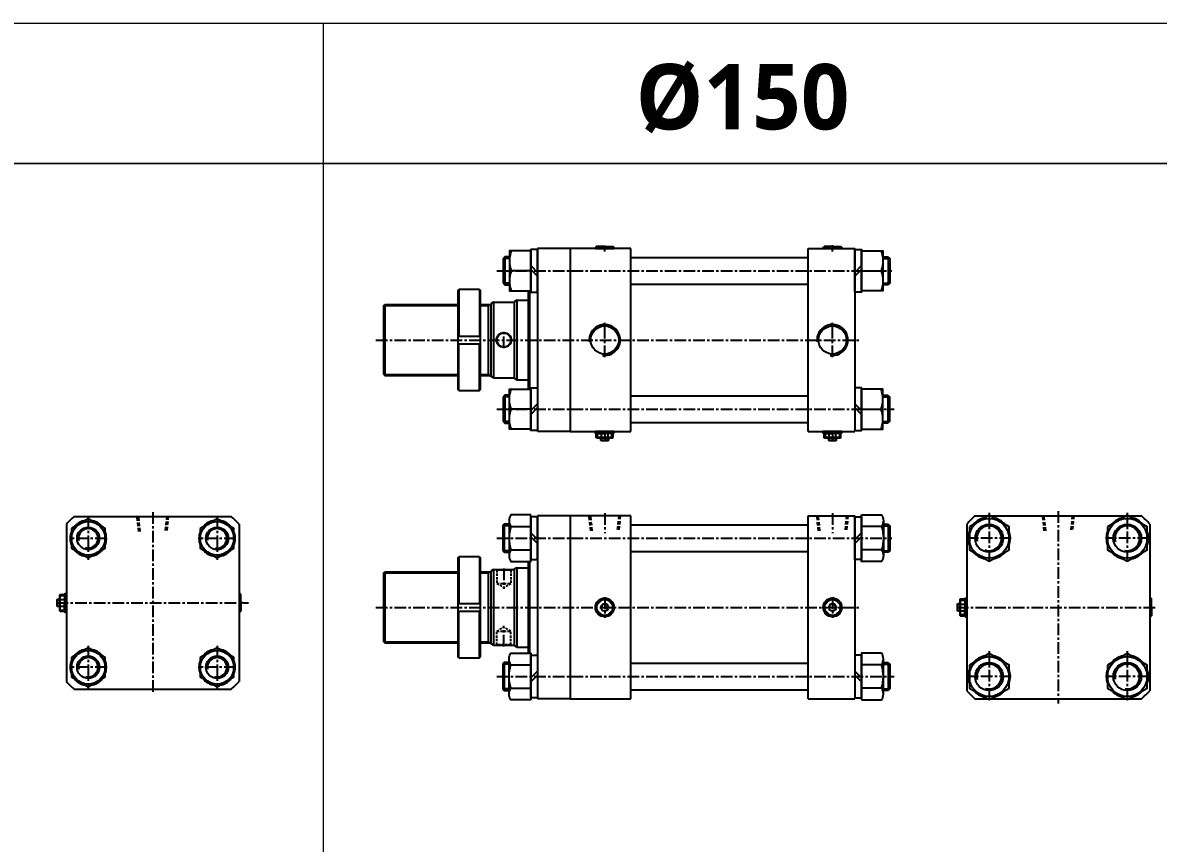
# Model space of a CAD drawing. Extents: x -819 to 29893, y -8942 to 9886.
# Drawn here: x 777 to 1993, y 878 to 1756 of the extents above; entities that cross this region are included whole.
import ezdxf

# ---------------------------------------------------------------- set-up
doc = ezdxf.new("R2010")
doc.units = 0
doc.header["$LTSCALE"] = 10
doc.header["$MEASUREMENT"] = 0
doc.linetypes.add('CENTER', pattern=[2, 1.25, -0.25, 0.25, -0.25])
doc.linetypes.add('HIDDEN', pattern=[0.375, 0.25, -0.125])
doc.layers.get('0').update_dxf_attribs({"linetype": 'CONTINUOUS'})
doc.layers.add('ML', color=7, linetype='CONTINUOUS')
doc.styles.add('문자', font='romans.shx')

msp = doc.modelspace()

# ---------------------------------------------------------------- linework, layer by layer
at = {"layer": 'ML'}
for p, q in [((1328.1, 1514.2), (1328.1, 1318.2)), ((1363.1, 1514.2), (1328.1, 1514.2)), ((1363.1, 1514.2), (1363.1, 1318.2)), ((1428.1, 1514.2), (1363.1, 1514.2)), ((1390.1, 1515.2), (1391.1, 1516.2)), ((1390.1, 1515.2), (1390.1, 1514.2)), ((1390.1, 1515.2), (1395.8, 1515.2)), ((1390.1, 1514.2), (1410.1, 1514.2)), ((1390.1, 1514.2), (1410.1, 1514.2)), ((1400.1, 1516.2), (1391.1, 1516.2)), ((1395.8, 1516.2), (1395.8, 1514.2)), ((1400.1, 1516.2), (1409.1, 1516.2)), ((1404.5, 1516.2), (1404.5, 1514.2)), ((1410.1, 1515.2), (1404.5, 1515.2)), ((1410.1, 1515.2), (1409.1, 1516.2)), ((1410.1, 1515.2), (1410.1, 1514.2)), ((1428.1, 1318.2), (1428.1, 1514.2)), ((1618.1, 1514.2), (1668.1, 1514.2)), ((1618.1, 1318.2), (1618.1, 1514.2)), ((1634.1, 1515.2), (1635.1, 1516.2)), ((1634.1, 1515.2), (1634.1, 1514.2)), ((1634.1, 1515.2), (1639.8, 1515.2)), ((1634.1, 1514.2), (1654.1, 1514.2)), ((1634.1, 1514.2), (1654.1, 1514.2)), ((1644.1, 1516.2), (1635.1, 1516.2)), ((1639.8, 1516.2), (1639.8, 1514.2)), ((1644.1, 1516.2), (1653.1, 1516.2)), ((1648.5, 1516.2), (1648.5, 1514.2)), ((1654.1, 1515.2), (1648.5, 1515.2)), ((1654.1, 1515.2), (1653.1, 1516.2)), ((1654.1, 1515.2), (1654.1, 1514.2)), ((1668.1, 1514.2), (1668.1, 1318.2)), ((1293, 1505.2), (1291.3, 1503.5)), ((1291.3, 1503.5), (1291.3, 1476.9)), ((1298.1, 1505.2), (1293, 1505.2)), ((1293, 1505.2), (1293, 1475.2)), ((1698.6, 1505.2), (1703.8, 1505.2)), ((1703.8, 1505.2), (1705.5, 1503.5)), ((1703.8, 1505.2), (1703.8, 1475.2)), ((1705.5, 1503.5), (1705.5, 1476.9)), ((1320.9, 1490.2), (1300, 1490.2)), ((1320.9, 1495.8), (1328.1, 1488.6)), ((1320.9, 1491.8), (1328.1, 1484.6)), ((1675.3, 1495.8), (1668.1, 1488.6)), ((1675.3, 1491.8), (1668.1, 1484.6)), ((1675.3, 1490.2), (1696.3, 1490.2)), ((1291.3, 1476.9), (1293, 1475.2)), ((1293, 1475.2), (1298.1, 1475.2)), ((1703.8, 1475.2), (1698.6, 1475.2)), ((1705.5, 1476.9), (1703.8, 1475.2)), ((1242.9, 1469.2), (1243.9, 1470.2)), ((1242.9, 1469.2), (1242.9, 1363.2)), ((1243.9, 1470.2), (1243.9, 1420.2)), ((1265.9, 1470.2), (1243.9, 1470.2)), ((1265.9, 1470.2), (1265.9, 1420.2)), ((1265.9, 1470.2), (1266.9, 1469.2)), ((1266.9, 1363.2), (1266.9, 1469.2)), ((1318.1, 1468.9), (1318.1, 1363.5)), ((1319.6, 1468.9), (1319.6, 1363.5)), ((1163.1, 1452.7), (1164.6, 1454.2)), ((1163.1, 1452.7), (1163.1, 1379.7)), ((1164.6, 1454.2), (1164.6, 1378.2)), ((1275.1, 1454.2), (1275.1, 1378.2)), ((1281.1, 1456.7), (1278.1, 1455)), ((1278.1, 1455), (1278.1, 1377.4)), ((1281.1, 1456.7), (1281.1, 1375.7)), ((1306.1, 1458.7), (1303.1, 1457)), ((1303.1, 1457), (1303.1, 1375.4)), ((1306.1, 1458.7), (1306.1, 1373.7)), ((1242.9, 1420.2), (1266.9, 1420.2)), ((1242.9, 1412.2), (1266.9, 1412.2)), ((1243.9, 1362.2), (1243.9, 1412.2)), ((1265.9, 1362.2), (1265.9, 1412.2)), ((1163.1, 1379.7), (1164.6, 1378.2)), ((1281.1, 1375.7), (1278.1, 1377.4)), ((1306.1, 1373.7), (1303.1, 1375.4)), ((1243.9, 1362.2), (1242.9, 1363.2)), ((1265.9, 1362.2), (1266.9, 1363.2)), ((1243.9, 1362.2), (1265.9, 1362.2)), ((1293, 1357.2), (1291.3, 1355.5)), ((1291.3, 1355.5), (1291.3, 1328.9)), ((1298.1, 1357.2), (1293, 1357.2)), ((1293, 1357.2), (1293, 1327.2)), ((1698.2, 1357.2), (1703.3, 1357.2)), ((1703.3, 1357.2), (1705, 1355.5)), ((1703.3, 1357.2), (1703.3, 1327.2)), ((1705, 1355.5), (1705, 1328.9)), ((1320.9, 1342.2), (1300, 1342.2)), ((1320.9, 1340.6), (1328.1, 1347.8)), ((1320.9, 1336.6), (1328.1, 1343.8)), ((1675.3, 1340.6), (1668.1, 1347.8)), ((1675.3, 1336.6), (1668.1, 1343.8)), ((1675.3, 1342.2), (1696.3, 1342.2)), ((1291.3, 1328.9), (1293, 1327.2)), ((1293, 1327.2), (1298.1, 1327.2)), ((1703.3, 1327.2), (1698.2, 1327.2)), ((1705, 1328.9), (1703.3, 1327.2)), ((1363.1, 1318.2), (1328.1, 1318.2)), ((1363.1, 1318.2), (1428.1, 1318.2)), ((1390.1, 1316.7), (1390.1, 1318.2)), ((1410.1, 1318.2), (1390.1, 1318.2)), ((1390.6, 1316.2), (1390.1, 1316.7)), ((1390.6, 1316.2), (1400.1, 1316.2)), ((1391.1, 1311.7), (1391.1, 1316.2)), ((1392.5, 1311.7), (1392.5, 1316.2)), ((1396.5, 1311.7), (1396.5, 1316.2)), ((1409.6, 1316.2), (1400.1, 1316.2)), ((1403.8, 1311.7), (1403.8, 1316.2)), ((1407.8, 1311.7), (1407.8, 1316.2)), ((1409.1, 1311.7), (1409.1, 1316.2)), ((1409.6, 1316.2), (1410.1, 1316.7)), ((1410.1, 1316.7), (1410.1, 1318.2)), ((1618.1, 1318.2), (1668.1, 1318.2)), ((1634.1, 1316.7), (1634.1, 1318.2)), ((1654.1, 1318.2), (1634.1, 1318.2)), ((1634.6, 1316.2), (1634.1, 1316.7)), ((1634.6, 1316.2), (1644.1, 1316.2)), ((1635.1, 1311.7), (1635.1, 1316.2)), ((1636.5, 1311.7), (1636.5, 1316.2)), ((1640.5, 1311.7), (1640.5, 1316.2)), ((1653.6, 1316.2), (1644.1, 1316.2)), ((1647.8, 1311.7), (1647.8, 1316.2)), ((1651.8, 1311.7), (1651.8, 1316.2)), ((1653.1, 1311.7), (1653.1, 1316.2)), ((1653.6, 1316.2), (1654.1, 1316.7)), ((1654.1, 1316.7), (1654.1, 1318.2)), ((1391.6, 1311.2), (1391.1, 1311.7)), ((1409.1, 1311.7), (1391.1, 1311.7)), ((1400.1, 1311.2), (1391.6, 1311.2)), ((1396.1, 1308.7), (1396.1, 1311.2)), ((1404.1, 1308.7), (1396.1, 1308.7)), ((1396.7, 1308.2), (1396.1, 1308.7)), ((1403.6, 1308.2), (1396.7, 1308.2)), ((1408.6, 1311.2), (1400.1, 1311.2)), ((1404.1, 1308.7), (1403.6, 1308.2)), ((1404.1, 1311.2), (1404.1, 1308.7)), ((1408.6, 1311.2), (1409.1, 1311.7)), ((1635.6, 1311.2), (1635.1, 1311.7)), ((1653.1, 1311.7), (1635.1, 1311.7)), ((1644.1, 1311.2), (1635.6, 1311.2)), ((1640.1, 1308.7), (1640.1, 1311.2)), ((1648.1, 1308.7), (1640.1, 1308.7)), ((1640.7, 1308.2), (1640.1, 1308.7)), ((1647.6, 1308.2), (1640.7, 1308.2)), ((1652.6, 1311.2), (1644.1, 1311.2)), ((1648.1, 1308.7), (1647.6, 1308.2)), ((1648.1, 1311.2), (1648.1, 1308.7)), ((1652.6, 1311.2), (1653.1, 1311.7)), ((823.4, 1219), (823.4, 1094.9)), ((831.9, 1227.4), (1000, 1227.4)), ((1008.4, 1219), (1008.4, 1094.9)), ((1292.5, 1219), (1290.8, 1217.3)), ((1290.8, 1217.3), (1290.8, 1190.7)), ((1297.6, 1219), (1292.5, 1219)), ((1292.5, 1219), (1292.5, 1189)), ((1297.6, 1222.8), (1297.6, 1185.2)), ((1299.6, 1216.6), (1320.9, 1216.6)), ((1363.1, 1228), (1328.1, 1228)), ((1328.1, 1228), (1328.1, 1032)), ((1363.1, 1228), (1363.1, 1032)), ((1428.1, 1228), (1363.1, 1228)), ((1428.1, 1032), (1428.1, 1228)), ((1618.1, 1032), (1618.1, 1228)), ((1618.1, 1228), (1668.1, 1228)), ((1668.1, 1228), (1668.1, 1032)), ((1696.7, 1216.6), (1675.3, 1216.6)), ((1698.6, 1222.8), (1698.6, 1185.2)), ((1698.6, 1219), (1703.8, 1219)), ((1703.8, 1219), (1705.5, 1217.3)), ((1703.8, 1219), (1703.8, 1189)), ((1705.5, 1217.3), (1705.5, 1190.7)), ((1787.9, 1219.2), (1787.9, 1040.8)), ((1796.7, 1228), (1975.1, 1228)), ((1983.9, 1219.2), (1983.9, 1040.8)), ((1320.9, 1209.7), (1328.1, 1202.5)), ((1320.9, 1205.6), (1328.1, 1198.4)), ((1675.3, 1209.7), (1668.1, 1202.5)), ((1675.3, 1205.6), (1668.1, 1198.4)), ((1242.9, 1183), (1243.9, 1184)), ((1242.9, 1183), (1242.9, 1077)), ((1243.9, 1184), (1243.9, 1134)), ((1265.9, 1184), (1243.9, 1184)), ((1265.9, 1184), (1265.9, 1134)), ((1265.9, 1184), (1266.9, 1183)), ((1266.9, 1077), (1266.9, 1183)), ((1290.8, 1190.7), (1292.5, 1189)), ((1292.5, 1189), (1297.6, 1189)), ((1299.6, 1191.5), (1320.9, 1191.5)), ((1696.7, 1191.5), (1675.3, 1191.5)), ((1703.8, 1189), (1698.6, 1189)), ((1705.5, 1190.7), (1703.8, 1189)), ((1163.1, 1166.5), (1164.6, 1168)), ((1164.6, 1168), (1164.6, 1092)), ((1275.1, 1168), (1275.1, 1092)), ((1281.1, 1170.5), (1278.1, 1168.8)), ((1278.1, 1168.8), (1278.1, 1091.3)), ((1281.1, 1170.5), (1281.1, 1089.5)), ((1306.1, 1172.5), (1303.1, 1170.8)), ((1303.1, 1170.8), (1303.1, 1089.3)), ((1306.1, 1172.5), (1306.1, 1087.5)), ((1318.1, 1179), (1318.1, 1081.1)), ((1319.6, 1179), (1319.6, 1081.1)), ((1163.1, 1166.5), (1163.1, 1093.5)), ((816.4, 1143.4), (816.9, 1143.9)), ((816.9, 1143.9), (821.4, 1143.9)), ((816.9, 1125.9), (816.9, 1143.9)), ((821.4, 1144.4), (821.9, 1144.9)), ((821.4, 1144.4), (821.4, 1134.9)), ((821.9, 1144.9), (823.4, 1144.9)), ((823.4, 1124.9), (823.4, 1144.9)), ((1008.4, 1144.9), (1008.4, 1124.9)), ((1008.4, 1144.9), (1008.4, 1124.9)), ((1008.4, 1144.9), (1008.4, 1124.9)), ((1009.4, 1144.9), (1008.4, 1144.9)), ((1009.4, 1144.9), (1010.4, 1143.9)), ((1009.4, 1144.9), (1009.4, 1139.2)), ((1010.4, 1134.9), (1010.4, 1143.9)), ((813.4, 1138.3), (814, 1138.9)), ((813.4, 1131.4), (813.4, 1138.3)), ((814, 1130.9), (813.4, 1131.4)), ((814, 1130.9), (814, 1138.9)), ((814, 1138.9), (816.4, 1138.9)), ((816.4, 1134.9), (816.4, 1143.4)), ((816.4, 1126.4), (816.4, 1134.9)), ((816.9, 1142.6), (821.4, 1142.6)), ((816.9, 1138.5), (821.4, 1138.5)), ((821.4, 1125.4), (821.4, 1134.9)), ((823.4, 1142.9), (823.4, 1126.9)), ((1010.4, 1139.2), (1008.4, 1139.2)), ((1010.4, 1134.9), (1010.4, 1125.9)), ((1242.9, 1134), (1266.9, 1134)), ((1396.5, 1137.7), (1392.5, 1133.6)), ((1403.8, 1137.7), (1407.8, 1133.6)), ((1640.5, 1137.7), (1636.5, 1133.6)), ((1647.8, 1137.7), (1651.8, 1133.6)), ((1777.9, 1133.5), (1778.5, 1134)), ((1777.9, 1126.6), (1777.9, 1133.5)), ((1778.5, 1126), (1778.5, 1134)), ((1778.5, 1134), (1780.9, 1134)), ((1780.9, 1138.5), (1781.4, 1139)), ((1780.9, 1130), (1780.9, 1138.5)), ((1781.4, 1139), (1785.9, 1139)), ((1781.4, 1121), (1781.4, 1139)), ((1781.4, 1137.7), (1785.9, 1137.7)), ((1781.4, 1133.6), (1785.9, 1133.6)), ((1785.9, 1139.5), (1786.4, 1140)), ((1785.9, 1139.5), (1785.9, 1130)), ((1786.4, 1140), (1787.9, 1140)), ((1787.9, 1120), (1787.9, 1140)), ((1787.9, 1138), (1787.9, 1122)), ((1983.9, 1140), (1983.9, 1120)), ((1983.9, 1140), (1983.9, 1120)), ((1983.9, 1140), (1983.9, 1120)), ((1984.9, 1140), (1983.9, 1140)), ((1985.9, 1134.4), (1983.9, 1134.4)), ((1984.9, 1140), (1985.9, 1139)), ((1984.9, 1140), (1984.9, 1134.4)), ((1985.9, 1130), (1985.9, 1139)), ((816.4, 1130.9), (814, 1130.9)), ((816.4, 1126.4), (816.9, 1125.9)), ((816.9, 1131.3), (821.4, 1131.3)), ((816.9, 1127.2), (821.4, 1127.2)), ((816.9, 1125.9), (821.4, 1125.9)), ((821.4, 1125.4), (821.9, 1124.9)), ((821.9, 1124.9), (823.4, 1124.9)), ((1010.4, 1130.5), (1008.4, 1130.5)), ((1009.4, 1124.9), (1008.4, 1124.9)), ((1009.4, 1124.9), (1009.4, 1130.5)), ((1009.4, 1124.9), (1010.4, 1125.9)), ((1242.9, 1126), (1266.9, 1126)), ((1243.9, 1076), (1243.9, 1126)), ((1265.9, 1076), (1265.9, 1126)), ((1392.5, 1126.4), (1396.5, 1122.3)), ((1407.8, 1126.4), (1403.8, 1122.3)), ((1636.5, 1126.4), (1640.5, 1122.3)), ((1651.8, 1126.4), (1647.8, 1122.3)), ((1778.5, 1126), (1777.9, 1126.6)), ((1780.9, 1126), (1778.5, 1126)), ((1780.9, 1121.5), (1780.9, 1130)), ((1780.9, 1121.5), (1781.4, 1121)), ((1781.4, 1126.4), (1785.9, 1126.4)), ((1781.4, 1122.3), (1785.9, 1122.3)), ((1781.4, 1121), (1785.9, 1121)), ((1785.9, 1120.5), (1785.9, 1130)), ((1785.9, 1120.5), (1786.4, 1120)), ((1786.4, 1120), (1787.9, 1120)), ((1985.9, 1125.7), (1983.9, 1125.7)), ((1984.9, 1120), (1983.9, 1120)), ((1984.9, 1120), (1984.9, 1125.7)), ((1984.9, 1120), (1985.9, 1121)), ((1985.9, 1130), (1985.9, 1121)), ((1163.1, 1093.5), (1164.6, 1092)), ((1281.1, 1089.5), (1278.1, 1091.3)), ((1306.1, 1087.5), (1303.1, 1089.3)), ((1243.9, 1076), (1242.9, 1077)), ((1243.9, 1076), (1265.9, 1076)), ((1265.9, 1076), (1266.9, 1077)), ((1292.5, 1071), (1290.8, 1069.3)), ((1297.6, 1071), (1292.5, 1071)), ((1292.5, 1071), (1292.5, 1041)), ((1297.6, 1037.2), (1297.6, 1074.8)), ((1698.6, 1037.2), (1698.6, 1074.8)), ((1698.6, 1071), (1703.8, 1071)), ((1703.8, 1071), (1703.8, 1041)), ((1703.8, 1071), (1705.5, 1069.3)), ((1290.8, 1069.3), (1290.8, 1042.7)), ((1299.6, 1068.6), (1320.9, 1068.6)), ((1320.9, 1054.5), (1328.1, 1061.7)), ((1675.3, 1054.5), (1668.1, 1061.7)), ((1696.7, 1068.6), (1675.3, 1068.6)), ((1705.5, 1069.3), (1705.5, 1042.7)), ((1320.9, 1050.4), (1328.1, 1057.6)), ((1675.3, 1050.4), (1668.1, 1057.6)), ((1290.8, 1042.7), (1292.5, 1041)), ((1292.5, 1041), (1297.6, 1041)), ((1299.6, 1043.5), (1320.9, 1043.5)), ((1696.7, 1043.5), (1675.3, 1043.5)), ((1703.8, 1041), (1698.6, 1041)), ((1705.5, 1042.7), (1703.8, 1041)), ((1363.1, 1032), (1328.1, 1032)), ((1363.1, 1032), (1428.1, 1032)), ((1618.1, 1032), (1668.1, 1032)), ((1796.7, 1032), (1975.1, 1032))]:
    msp.add_line(p, q, dxfattribs=at)
at = {"layer": 'ML', "color": 2}
for p, q in [((1390.6, 1515.7), (1390.6, 1514.2)), ((1397.7, 1514.2), (1395.8, 1516.2)), ((1402.6, 1514.2), (1404.5, 1516.2)), ((1409.6, 1515.7), (1409.6, 1514.2)), ((1634.6, 1515.7), (1634.6, 1514.2)), ((1641.7, 1514.2), (1639.8, 1516.2)), ((1646.6, 1514.2), (1648.5, 1516.2)), ((1653.6, 1515.7), (1653.6, 1514.2)), ((1298.1, 1503.5), (1291.3, 1503.5)), ((1698.6, 1503.5), (1705.5, 1503.5)), ((1298.1, 1476.9), (1291.3, 1476.9)), ((1698.6, 1476.9), (1705.5, 1476.9)), ((1275.1, 1453.2), (1276.9, 1454.2)), ((1275.1, 1379.2), (1276.9, 1378.2)), ((1298.1, 1355.5), (1291.3, 1355.5)), ((1698.2, 1355.5), (1705, 1355.5)), ((1298.1, 1328.9), (1291.3, 1328.9)), ((1698.2, 1328.9), (1705, 1328.9)), ((1390.6, 1316.2), (1390.6, 1318.2)), ((1409.6, 1316.2), (1409.6, 1318.2)), ((1634.6, 1316.2), (1634.6, 1318.2)), ((1653.6, 1316.2), (1653.6, 1318.2)), ((1396.7, 1308.2), (1396.7, 1311.2)), ((1403.6, 1308.2), (1403.6, 1311.2)), ((1640.7, 1308.2), (1640.7, 1311.2)), ((1647.6, 1308.2), (1647.6, 1311.2)), ((1297.6, 1217.3), (1290.8, 1217.3)), ((1698.6, 1217.3), (1705.5, 1217.3)), ((1297.6, 1190.7), (1290.8, 1190.7)), ((1698.6, 1190.7), (1705.5, 1190.7)), ((1275.1, 1167), (1276.9, 1168)), ((821.4, 1144.4), (823.4, 1144.4)), ((1009.9, 1144.4), (1008.4, 1144.4)), ((813.4, 1138.3), (816.4, 1138.3)), ((813.4, 1131.4), (816.4, 1131.4)), ((1008.4, 1137.3), (1010.4, 1139.2)), ((1008.4, 1132.5), (1010.4, 1130.5)), ((1777.9, 1133.5), (1780.9, 1133.5)), ((1785.9, 1139.5), (1787.9, 1139.5)), ((1985.4, 1139.5), (1983.9, 1139.5)), ((1983.9, 1132.4), (1985.9, 1134.4)), ((821.4, 1125.4), (823.4, 1125.4)), ((1009.9, 1125.4), (1008.4, 1125.4)), ((1777.9, 1126.6), (1780.9, 1126.6)), ((1785.9, 1120.5), (1787.9, 1120.5)), ((1983.9, 1127.6), (1985.9, 1125.7)), ((1985.4, 1120.5), (1983.9, 1120.5)), ((1275.1, 1093), (1276.9, 1092)), ((1297.6, 1069.3), (1290.8, 1069.3)), ((1698.6, 1069.3), (1705.5, 1069.3)), ((1297.6, 1042.7), (1290.8, 1042.7)), ((1698.6, 1042.7), (1705.5, 1042.7))]:
    msp.add_line(p, q, dxfattribs=at)
at = {"layer": 'ML', "color": 1, "linetype": 'CENTER'}
for p, q in [((1400.1, 1510.9), (1400.1, 1517.4)), ((1644.1, 1510.9), (1644.1, 1517.6)), ((1284.5, 1490.2), (1707.8, 1490.2)), ((1292.1, 1407.4), (1292.1, 1425)), ((1400.1, 1397.9), (1400.1, 1434.5)), ((1644.1, 1397.9), (1644.1, 1434.5)), ((1154.9, 1416.2), (1673.1, 1416.2)), ((1284.5, 1342.2), (1710, 1342.2)), ((1400.1, 1319), (1400.1, 1307.7)), ((1644.1, 1319), (1644.1, 1307.6)), ((915.9, 1232), (915.9, 1037.8)), ((1400.1, 1230.7), (1400.1, 1209.5)), ((1644.1, 1230.7), (1644.1, 1209.5)), ((1811.9, 1231.1), (1811.9, 1176.9)), ((1885.9, 1232.9), (1885.9, 1027.1)), ((1959.9, 1231.1), (1959.9, 1176.9)), ((846.9, 1226.8), (846.9, 1180.9)), ((984.9, 1226.8), (984.9, 1180.9)), ((866.8, 1203.9), (827, 1203.9)), ((1004.8, 1203.9), (965, 1203.9)), ((1284.5, 1204), (1707.8, 1204)), ((1835.4, 1204), (1788.4, 1204)), ((1983.4, 1204), (1936.4, 1204)), ((1292.1, 1171.8), (1292.1, 1149.9)), ((812.9, 1134.9), (1018.7, 1134.9)), ((1012.4, 1134.9), (1008.4, 1134.9)), ((1400.1, 1141), (1400.1, 1119)), ((1644.1, 1141), (1644.1, 1119)), ((1154.9, 1130), (1673.1, 1130)), ((1777.4, 1130), (1990.6, 1130)), ((1292.1, 1088.3), (1292.1, 1110.2)), ((846.9, 1088.8), (846.9, 1042.9)), ((984.9, 1088.8), (984.9, 1042.9)), ((1811.9, 1083.1), (1811.9, 1028.9)), ((1959.9, 1083.1), (1959.9, 1028.9)), ((866.8, 1065.9), (827, 1065.9)), ((1004.8, 1065.9), (965, 1065.9)), ((1284.5, 1056), (1710, 1056)), ((1835.4, 1056), (1788.4, 1056)), ((1983.4, 1056), (1936.4, 1056))]:
    msp.add_line(p, q, dxfattribs=at)
at = {"layer": 'ML', "color": 7, "linetype": 'Continuous'}
for p, q in [((1428.1, 1504.5), (1618.1, 1504.5)), ((1428.1, 1475.9), (1618.1, 1475.9)), ((1164.6, 1454.2), (1242.9, 1454.2)), ((1266.9, 1454.2), (1278.1, 1454.2)), ((1281.1, 1456.7), (1303.1, 1456.7)), ((1306.1, 1458.7), (1318.1, 1458.7)), ((1164.6, 1378.2), (1242.9, 1378.2)), ((1266.9, 1378.2), (1278.1, 1378.2)), ((1281.1, 1375.7), (1303.1, 1375.7)), ((1306.1, 1373.7), (1318.1, 1373.7)), ((1428.1, 1356.5), (1618.1, 1356.5)), ((1428.1, 1327.9), (1618.1, 1327.9)), ((1428.1, 1218.3), (1618.1, 1218.3)), ((1428.1, 1189.7), (1618.1, 1189.7)), ((1164.6, 1168), (1242.9, 1168)), ((1266.9, 1168), (1278.1, 1168)), ((1281.1, 1170.5), (1303.1, 1170.5)), ((1306.1, 1172.5), (1318.1, 1172.5)), ((823.4, 1094.9), (823.4, 1050.8)), ((1008.4, 1094.9), (1008.4, 1050.8)), ((1164.6, 1092), (1242.9, 1092)), ((1266.9, 1092), (1278.1, 1092)), ((1281.1, 1089.5), (1303.1, 1089.5)), ((1306.1, 1087.5), (1318.1, 1087.5)), ((1428.1, 1070.3), (1618.1, 1070.3)), ((831.9, 1042.4), (1000, 1042.4)), ((1428.1, 1041.7), (1618.1, 1041.7))]:
    msp.add_line(p, q, dxfattribs=at)
at = {"layer": 'ML', "color": 2, "linetype": 'Continuous'}
for p, q in [((1163.6, 1453.2), (1242.9, 1453.2)), ((1266.9, 1453.2), (1275.1, 1453.2)), ((1163.6, 1379.2), (1242.9, 1379.2)), ((1266.9, 1379.2), (1275.1, 1379.2)), ((1163.6, 1167), (1242.9, 1167)), ((1266.9, 1167), (1275.1, 1167)), ((1163.6, 1093), (1242.9, 1093)), ((1266.9, 1093), (1275.1, 1093))]:
    msp.add_line(p, q, dxfattribs=at)
at = {"layer": 'ML', "color": 6, "linetype": 'HIDDEN', "ltscale": 1.5}
for p, q in [((900.9, 1211.4), (899.3, 1227.4)), ((902.5, 1211.4), (900.9, 1227.4)), ((930.9, 1227.4), (929.3, 1211.4)), ((932.5, 1227.4), (930.9, 1211.4)), ((1385.1, 1212), (1383.5, 1228)), ((1386.7, 1212), (1385.1, 1228)), ((1415.1, 1228), (1413.5, 1212)), ((1416.7, 1228), (1415.1, 1212)), ((1629.1, 1212), (1627.5, 1228)), ((1630.7, 1212), (1629.1, 1228)), ((1659.1, 1228), (1657.5, 1212)), ((1660.7, 1228), (1659.1, 1212)), ((1870.9, 1212), (1869.3, 1228)), ((1872.5, 1212), (1870.9, 1228)), ((1900.9, 1228), (1899.3, 1212)), ((1902.5, 1228), (1900.9, 1212))]:
    msp.add_line(p, q, dxfattribs=at)
at = {"layer": 'ML', "color": 6, "linetype": 'HIDDEN'}
for p, q in [((1284.1, 1170.5), (1284.6, 1170)), ((1284.6, 1170), (1284.6, 1155.5)), ((1299.6, 1170), (1284.6, 1170)), ((1300.1, 1170.5), (1299.6, 1170)), ((1299.6, 1170), (1299.6, 1155.5)), ((1284.6, 1155.5), (1299.6, 1155.5)), ((1284.6, 1155.5), (1292.1, 1151.2)), ((1299.6, 1155.5), (1292.1, 1151.2)), ((1284.6, 1104.5), (1292.1, 1108.9)), ((1299.6, 1104.5), (1292.1, 1108.9)), ((1284.6, 1104.5), (1299.6, 1104.5)), ((1284.6, 1090), (1284.6, 1104.5)), ((1299.6, 1090), (1299.6, 1104.5)), ((1284.1, 1089.5), (1284.6, 1090)), ((1299.6, 1090), (1284.6, 1090)), ((1300.1, 1089.5), (1299.6, 1090))]:
    msp.add_line(p, q, dxfattribs=at)
at = {"layer": 'ML', "const_width": 1.5}
for points in [[(6682.1, 1605.1), (6682.1, 1755.1), (150, 1755.1)], [(1098.7, 1755.1), (1098.7, 0)], [(0, 1605.1), (5247.5, 1605.1)]]:
    msp.add_lwpolyline(points, dxfattribs=at)
at = {"layer": 'ML'}
for points in [[(1300, 1511.5, 0.178633), (1300, 1490.2, 0.178633), (1300, 1468.9)], [(1696.3, 1511.5, -0.178633), (1696.3, 1490.2, -0.178633), (1696.3, 1468.9)], [(1300, 1320.9, -0.178633), (1300, 1342.2, -0.178633), (1300, 1363.5)], [(1696.3, 1320.9, 0.178633), (1696.3, 1342.2, 0.178633), (1696.3, 1363.5)], [(1320.9, 1229.1), (1299.6, 1229.1, 0.309401), (1299.6, 1216.6, 0.154701), (1299.6, 1191.5, 0.309401), (1299.6, 1179), (1320.9, 1179), (1320.9, 1229.1)], [(1675.3, 1229.1), (1696.7, 1229.1, -0.309401), (1696.7, 1216.6, -0.154701), (1696.7, 1191.5, -0.309401), (1696.7, 1179), (1675.3, 1179), (1675.3, 1229.1)], [(1320.9, 1031), (1299.6, 1031, -0.309401), (1299.6, 1043.5, -0.154701), (1299.6, 1068.6, -0.309401), (1299.6, 1081.1), (1320.9, 1081.1), (1320.9, 1031)], [(1675.3, 1031), (1696.7, 1031, 0.309401), (1696.7, 1043.5, 0.154701), (1696.7, 1068.6, 0.309401), (1696.7, 1081.1), (1675.3, 1081.1), (1675.3, 1031)]]:
    msp.add_lwpolyline(points, format="xyb", dxfattribs=at)
for points in [[(1320.9, 1511.5), (1298.1, 1511.5), (1298.1, 1468.9), (1320.9, 1468.9)], [(1675.3, 1511.5), (1698.2, 1511.5), (1698.2, 1468.9), (1675.3, 1468.9)], [(1320.9, 1320.9), (1298.1, 1320.9), (1298.1, 1363.5), (1320.9, 1363.5)], [(1675.3, 1320.9), (1698.2, 1320.9), (1698.2, 1363.5), (1675.3, 1363.5)]]:
    msp.add_lwpolyline(points, close=True, dxfattribs=at)
for points in [[(1328.1, 1467.3), (1328.1, 1513.1), (1320.9, 1513.1), (1320.9, 1467.3), (1328.1, 1467.3)], [(1668.1, 1467.3), (1668.1, 1513.1), (1675.3, 1513.1), (1675.3, 1467.3), (1668.1, 1467.3)], [(1328.1, 1365.1), (1328.1, 1319.3), (1320.9, 1319.3), (1320.9, 1365.1), (1328.1, 1365.1)], [(1668.1, 1365.1), (1668.1, 1319.3), (1675.3, 1319.3), (1675.3, 1365.1), (1668.1, 1365.1)], [(828.9, 1214.3), (828.9, 1193.5), (846.9, 1183.1), (864.9, 1193.5), (864.9, 1214.3), (846.9, 1224.7), (828.9, 1214.3)], [(966.9, 1214.3), (966.9, 1193.5), (984.9, 1183.1), (1002.9, 1193.5), (1002.9, 1214.3), (984.9, 1224.7), (966.9, 1214.3)], [(1328.1, 1181.1), (1328.1, 1226.9), (1320.9, 1226.9), (1320.9, 1181.1), (1328.1, 1181.1)], [(1668.1, 1181.1), (1668.1, 1226.9), (1675.3, 1226.9), (1675.3, 1181.1), (1668.1, 1181.1)], [(1790.7, 1216.3), (1790.7, 1191.7), (1811.9, 1179.5), (1833.2, 1191.7), (1833.2, 1216.3), (1811.9, 1228.6), (1790.7, 1216.3)], [(1938.7, 1216.3), (1938.7, 1191.7), (1959.9, 1179.5), (1981.2, 1191.7), (1981.2, 1216.3), (1959.9, 1228.6), (1938.7, 1216.3)], [(828.9, 1076.3), (828.9, 1055.5), (846.9, 1045.1), (864.9, 1055.5), (864.9, 1076.3), (846.9, 1086.7), (828.9, 1076.3)], [(966.9, 1076.3), (966.9, 1055.5), (984.9, 1045.1), (1002.9, 1055.5), (1002.9, 1076.3), (984.9, 1086.7), (966.9, 1076.3)], [(1328.1, 1078.9), (1328.1, 1033.1), (1320.9, 1033.1), (1320.9, 1078.9), (1328.1, 1078.9)], [(1668.1, 1078.9), (1668.1, 1033.1), (1675.3, 1033.1), (1675.3, 1078.9), (1668.1, 1078.9)], [(1790.7, 1068.3), (1790.7, 1043.7), (1811.9, 1031.5), (1833.2, 1043.7), (1833.2, 1068.3), (1811.9, 1080.6), (1790.7, 1068.3)], [(1938.7, 1068.3), (1938.7, 1043.7), (1959.9, 1031.5), (1981.2, 1043.7), (1981.2, 1068.3), (1959.9, 1080.6), (1938.7, 1068.3)]]:
    msp.add_lwpolyline(points, dxfattribs=at)
for centre, radius in [((1292.1, 1416.2), 8), ((1292.1, 1416.2), 7.5), ((1400.1, 1416.2), 15), ((1644.1, 1416.2), 15), ((846.9, 1203.9), 18), ((984.9, 1203.9), 18), ((1811.9, 1204), 21.3), ((1811.9, 1204), 15), ((1959.9, 1204), 21.3), ((1959.9, 1204), 15), ((846.9, 1203.9), 12), ((984.9, 1203.9), 12), ((1400.1, 1130), 10), ((1400.1, 1130), 9), ((1400.1, 1130), 8.5), ((1400.1, 1130), 4), ((1644.1, 1130), 10), ((1644.1, 1130), 9), ((1644.1, 1130), 8.5), ((1644.1, 1130), 4), ((846.9, 1065.9), 18), ((984.9, 1065.9), 18), ((846.9, 1065.9), 12), ((984.9, 1065.9), 12), ((1811.9, 1056), 21.3), ((1811.9, 1056), 15), ((1959.9, 1056), 21.3), ((1959.9, 1056), 15)]:
    msp.add_circle(centre, radius, dxfattribs=at)
at = {"layer": 'ML', "color": 2}
for centre, radius, start, end in [((1400.1, 1416.2), 16.6, 261.7197, 186.8277), ((1644.1, 1416.2), 16.6, 261.7197, 186.8277), ((1811.9, 1204), 13.3, 249.9773, 193.9914), ((1959.9, 1204), 13.3, 258.2262, 197.0695), ((846.9, 1203.9), 10.4, 251.9737, 192.9554), ((984.9, 1203.9), 10.4, 257.8599, 190.8987), ((1400.1, 1130), 9.5, 265.5203, 184.4719), ((1400.1, 1130), 3.46, 260.122, 191.5554), ((1644.1, 1130), 9.5, 265.5203, 184.4719), ((1644.1, 1130), 3.46, 260.122, 191.5554), ((846.9, 1065.9), 10.4, 255.4467, 191.0432), ((984.9, 1065.9), 10.4, 255.7855, 190.7916), ((1811.9, 1056), 13.3, 252.154, 193.5189), ((1959.9, 1056), 13.3, 260.0888, 192.9458)]:
    msp.add_arc(centre, radius, start, end, dxfattribs=at)
at = {"layer": 'ML'}
for centre, radius, start, end in [((915.9, 1134.9), 125, 132.2686, 137.7314), ((846.9, 1203.9), 19.4, 98.4711, 141.5289), ((846.9, 1203.9), 19.4, 38.4711, 81.5289), ((984.9, 1203.9), 19.4, 98.4711, 141.5289), ((984.9, 1203.9), 19.4, 38.4711, 81.5289), ((915.9, 1134.9), 125, 42.2686, 47.7314), ((1885.9, 1130), 132.5, 132.3007, 137.6993), ((1811.9, 1204), 22.5, 101.2415, 138.7585), ((1811.9, 1204), 22.5, 41.2415, 78.7585), ((1959.9, 1204), 22.5, 101.2415, 138.7585), ((1959.9, 1204), 22.5, 41.2415, 78.7585), ((1885.9, 1130), 132.5, 42.3007, 47.6993), ((846.9, 1203.9), 19.4, 158.4711, 201.5289), ((846.9, 1203.9), 19.4, 338.4711, 21.5289), ((984.9, 1203.9), 19.4, 158.4711, 201.5289), ((984.9, 1203.9), 19.4, 338.4711, 21.5289), ((1811.9, 1204), 22.5, 161.2415, 198.7585), ((1811.9, 1204), 22.5, 341.2415, 18.7585), ((1959.9, 1204), 22.5, 161.2415, 198.7585), ((1959.9, 1204), 22.5, 341.2415, 18.7585), ((846.9, 1203.9), 19.4, 218.4711, 261.5289), ((846.9, 1203.9), 19.4, 278.4711, 321.5289), ((984.9, 1203.9), 19.4, 218.4711, 261.5289), ((984.9, 1203.9), 19.4, 278.4711, 321.5289), ((1811.9, 1204), 22.5, 221.2415, 258.7585), ((1811.9, 1204), 22.5, 281.2415, 318.7585), ((1959.9, 1204), 22.5, 221.2415, 258.7585), ((1959.9, 1204), 22.5, 281.2415, 318.7585), ((846.9, 1065.9), 19.4, 98.4711, 141.5289), ((846.9, 1065.9), 19.4, 38.4711, 81.5289), ((984.9, 1065.9), 19.4, 98.4711, 141.5289), ((984.9, 1065.9), 19.4, 38.4711, 81.5289), ((846.9, 1065.9), 19.4, 158.4711, 201.5289), ((846.9, 1065.9), 19.4, 338.4711, 21.5289), ((984.9, 1065.9), 19.4, 158.4711, 201.5289), ((984.9, 1065.9), 19.4, 338.4711, 21.5289), ((1811.9, 1056), 22.5, 101.2415, 138.7585), ((1811.9, 1056), 22.5, 41.2415, 78.7585), ((1959.9, 1056), 22.5, 101.2415, 138.7585), ((1959.9, 1056), 22.5, 41.2415, 78.7585), ((1811.9, 1056), 22.5, 161.2415, 198.7585), ((1811.9, 1056), 22.5, 341.2415, 18.7585), ((1959.9, 1056), 22.5, 161.2415, 198.7585), ((1959.9, 1056), 22.5, 341.2415, 18.7585), ((846.9, 1065.9), 19.4, 218.4711, 261.5289), ((846.9, 1065.9), 19.4, 278.4711, 321.5289), ((984.9, 1065.9), 19.4, 218.4711, 261.5289), ((984.9, 1065.9), 19.4, 278.4711, 321.5289), ((1885.9, 1130), 132.5, 222.3007, 227.6993), ((1811.9, 1056), 22.5, 221.2415, 258.7585), ((1811.9, 1056), 22.5, 281.2415, 318.7585), ((1959.9, 1056), 22.5, 221.2415, 258.7585), ((1959.9, 1056), 22.5, 281.2415, 318.7585), ((1885.9, 1130), 132.5, 312.3007, 317.6993)]:
    msp.add_arc(centre, radius, start, end, dxfattribs=at)
at = {"layer": 'ML', "color": 7, "linetype": 'Continuous'}
for start, end in [(222.2686, 227.7314), (312.2686, 317.7314)]:
    msp.add_arc((915.9, 1134.9), 125, start, end, dxfattribs=at)

# ---------------------------------------------------------------- texts
at = {"insert": (1433.3, 1711.6), "char_height": 70, "attachment_point": 1, "style": '문자'}
msp.add_mtext_dynamic_manual_height_columns('{\\fMalgun Gothic|b1|i0|c129|p50;%%C150}', width=124.533, gutter_width=16, heights=[0], dxfattribs=at)

doc.saveas('drawing.dxf')
